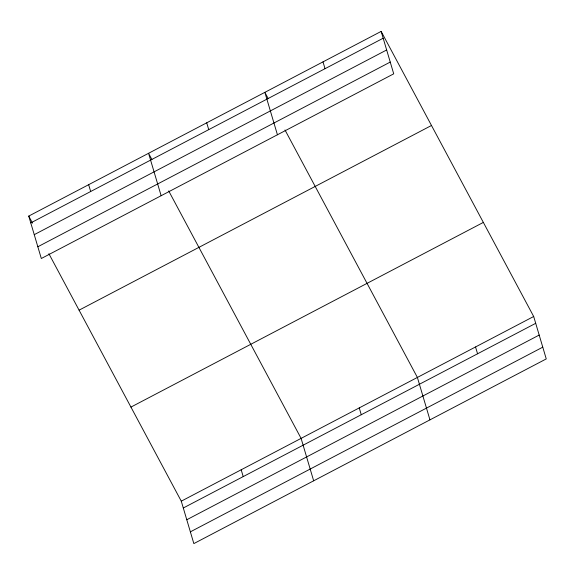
<?xml version="1.0" encoding="UTF-8"?>
<svg xmlns="http://www.w3.org/2000/svg" width="575" height="575" viewBox="0 0 575 575"><rect width="100%" height="100%" fill="white"/><g stroke="black" fill="none" stroke-linecap="round" stroke-linejoin="round"><path stroke-width="0.86" d="M381.153 31.402L393.724 73.83L41.314 258.506L28.75 216.085L381.153 31.402L533.686 316.494L546.25 358.915L193.847 543.598L181.276 501.17L48.882 253.719M30.77 222.906L383.173 38.223M34.248 234.658L386.659 49.975M37.835 246.761L390.238 62.078M79.084 310.162L431.487 125.487M130.942 407.093L483.352 222.41M181.276 501.17L533.686 316.494M183.303 507.991L535.706 323.315M186.782 519.742L539.185 335.06M190.368 531.846L542.771 347.163M268.216 98.62L264.859 92.345L277.43 134.773M284.992 129.979L417.393 377.437L429.956 419.858M151.922 159.562L148.566 153.295L161.137 195.716M168.705 190.922L301.099 438.38L313.662 480.808M28.75 216.085L32.523 223.143M475.539 346.962L477.559 353.783M323.006 61.877L325.026 68.698M359.246 407.912L361.265 414.733M206.713 122.82L208.732 129.641M241.191 469.775L243.211 476.596M88.658 184.69L90.677 191.511"/></g></svg>
